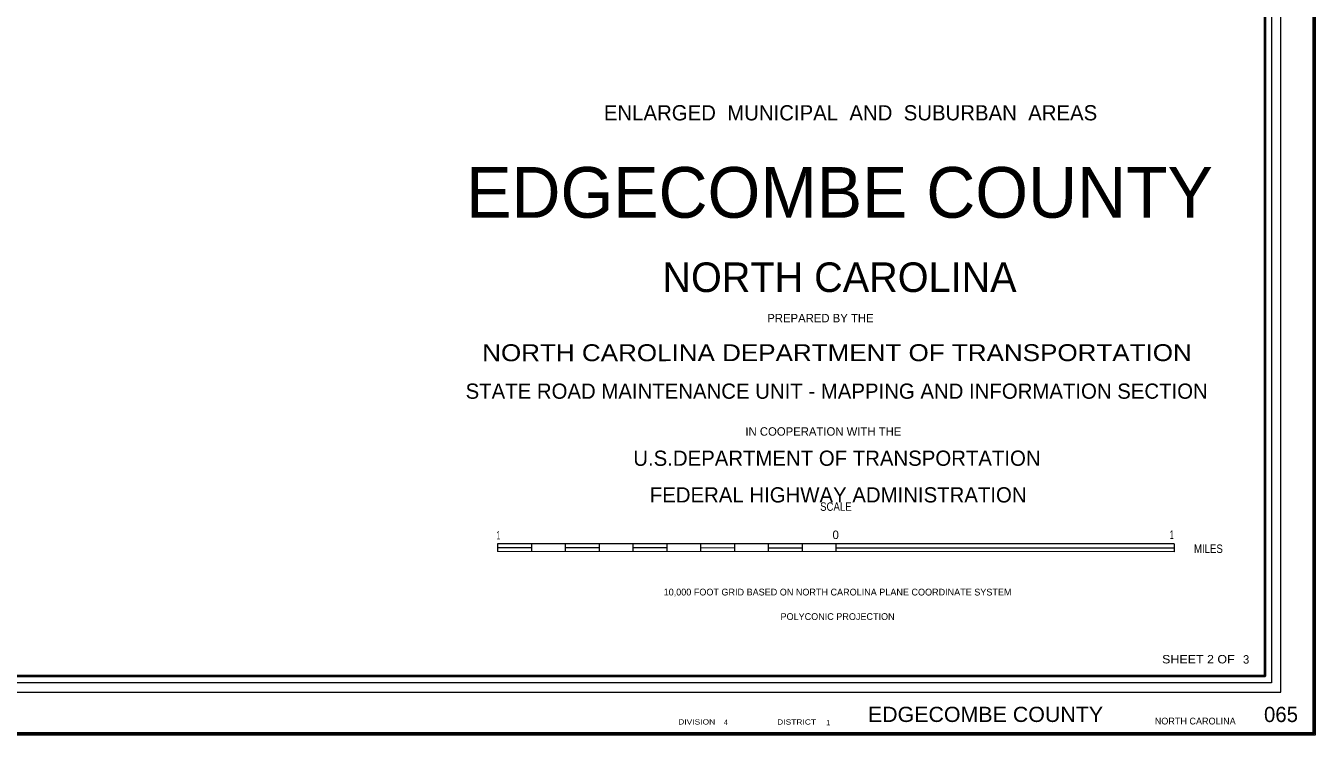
# Model space of a CAD drawing. Extents: x 676995 to 773637, y 212861 to 396117.
# Drawn here: x 749095 to 773626, y 276599 to 290104 of the extents above; entities that cross this region are included whole.
import ezdxf
from ezdxf.enums import TextEntityAlignment as Align

# ---------------------------------------------------------------- set-up
doc = ezdxf.new("R2010")
doc.units = 0
doc.header["$LTSCALE"] = 50
doc.header["$PDMODE"] = 32
doc.header["$PDSIZE"] = 25
doc.layers.add('1', color=7, linetype='Continuous', lineweight=25)
doc.layers.add('20', color=7, linetype='Continuous', lineweight=40)
doc.layers.add('12', color=7, linetype='Continuous')

msp = doc.modelspace()

# ---------------------------------------------------------------- linework, layer by layer
at = {"layer": '1', "lineweight": 13}
msp.add_lwpolyline([(773625.96, 276598.69), (676995.32, 276598.69), (676995.32, 332995.73), (773625.96, 332995.73)], close=True, dxfattribs=at)
at = {"layer": '1'}
msp.add_point((773590.96, 276633.69), dxfattribs=at)
at = {"layer": '20', "lineweight": 13}
for p, q in [((758070.28, 280244.88), (758070.25, 280095.16)), ((758070.26, 280170.02), (758713.86, 280169.89)), ((770942.28, 280242.3), (758070.28, 280244.88)), ((758713.88, 280244.75), (758713.85, 280095.03)), ((759357.48, 280244.62), (759357.45, 280094.9)), ((759357.46, 280169.76), (760001.06, 280169.63)), ((760001.08, 280244.5), (760001.05, 280094.77)), ((760644.68, 280244.37), (760644.65, 280094.64)), ((760644.66, 280169.51), (761288.26, 280169.38)), ((761288.28, 280244.24), (761288.25, 280094.52)), ((761931.88, 280244.11), (761931.85, 280094.39)), ((761931.86, 280169.25), (762575.46, 280169.12)), ((762575.48, 280243.98), (762575.45, 280094.26)), ((763219.08, 280243.85), (763219.05, 280094.13)), ((763219.06, 280168.99), (763862.66, 280168.86)), ((763862.68, 280243.72), (763862.65, 280094)), ((764506.28, 280243.59), (764506.25, 280093.87)), ((764506.26, 280168.73), (770942.26, 280167.44)), ((770942.28, 280242.3), (770942.25, 280092.58)), ((770942.25, 280092.58), (758070.25, 280095.16))]:
    msp.add_line(p, q, dxfattribs=at)
at = {"layer": '20'}
for points in [[(677030.32, 332960.73), (773590.96, 332960.73), (773590.96, 276633.69), (677030.32, 276633.69)], [(680218.17, 331851.77), (772665.45, 331851.77), (772665.45, 277725.4), (680218.17, 277725.4)]]:
    msp.add_lwpolyline(points, close=True, dxfattribs=at)
at = {"layer": '20', "lineweight": 13}
msp.add_lwpolyline([(679908.98, 332177.23), (679908.98, 277416.12), (680087.53, 277594.8), (680087.53, 331982.4), (772796.06, 331982.4), (772796.06, 277594.8), (680087.53, 277594.8), (679908.98, 277416.12), (772974.64, 277416.12), (772974.64, 332177.23)], close=True, dxfattribs=at)

# ---------------------------------------------------------------- texts
at = {"layer": '12'}
for s, height, rotation, p in [('ENLARGED  MUNICIPAL  AND  SUBURBAN  AREAS', 289.7, 0.002, (764785.7, 288303.01)), ('NORTH CAROLINA', 563.3, 0.007, (764575.79, 285036.02)), ('PREPARED BY THE', 161, 0.006, (764213, 284458.22)), ('STATE ROAD MAINTENANCE UNIT - MAPPING AND INFORMATION SECTION', 289.7, 0.002, (764521.92, 283003.8)), ('IN COOPERATION WITH THE', 161, 0.007, (764268.68, 282300.47)), ('U.S.DEPARTMENT OF TRANSPORTATION', 289.7, 0.006, (764526.71, 281727.46)), ('FEDERAL HIGHWAY ADMINISTRATION', 289.7, 0.006, (764550.4, 281029.59))]:
    msp.add_text(s, height=height, rotation=rotation, dxfattribs=at).set_placement(p, align=Align.CENTER)
msp.add_text('   EDGECOMBE COUNTY   ', height=965.6, dxfattribs=at).set_placement((764575.76, 286449.78), align=Align.CENTER)
at = {"layer": '12', "width": 1.15}
msp.add_text('NORTH CAROLINA DEPARTMENT OF TRANSPORTATION', height=321.8, rotation=0.007, dxfattribs=at).set_placement((764528.2, 283719.93), align=Align.CENTER)
at = {"layer": '20'}
for s, height, rotation, width, p in [('SCALE', 160.9, 0.003, 0.85, (764506.69, 280870.49)), ('1', 161, 359.999, 0.5, (770897.1, 280335.19)), ('MILES', 160.9, 359.996, 0.85, (771594.27, 280069.19))]:
    msp.add_text(s, height=height, rotation=rotation, dxfattribs=dict(at, width=width)).set_placement(p, align=Align.CENTER)
for s, height, width, p in [('1', 160.9, 0.5, (758086.21, 280324.98)), ('SHEET 2 OF', 160.9, 1.1, (771403.32, 277965.71)), ('EDGECOMBE COUNTY   ', 289.7, 1.05, (767522.78, 276850.99)), ('DIVISION', 100, 1.2, (761859.29, 276802.64)), ('DISTRICT', 100, 1.2, (763759.65, 276800.34))]:
    msp.add_text(s, height=height, dxfattribs=dict(at, width=width)).set_placement(p, align=Align.CENTER)
for s, height, rotation, p in [('0', 161, 359.999, (764503.33, 280334.31)), ('10,000 FOOT GRID BASED ON NORTH CAROLINA PLANE COORDINATE SYSTEM', 128.7, 359.995, (764538.88, 279258.99)), ('POLYCONIC PROJECTION', 128.7, 0.001, (764539.04, 278793.22))]:
    msp.add_text(s, height=height, rotation=rotation, dxfattribs=at).set_placement(p, align=Align.CENTER)
for s, height, p in [('3  ', 160.9, (772371.43, 277961.8)), ('065', 289.7, (772975.09, 276849.65))]:
    msp.add_text(s, height=height, dxfattribs=at).set_placement(p, align=Align.CENTER)
for s, height, p in [(' 4', 100, (762335.02, 276793.4)), ('NORTH CAROLINA', 128.7, (770573.72, 276803.54))]:
    msp.add_text(s, height=height, dxfattribs=at).set_placement(p)
at = {"layer": '20', "width": 0.95}
msp.add_text(' 1', height=100, dxfattribs=at).set_placement((764284.74, 276789.94))

doc.saveas('drawing.dxf')
